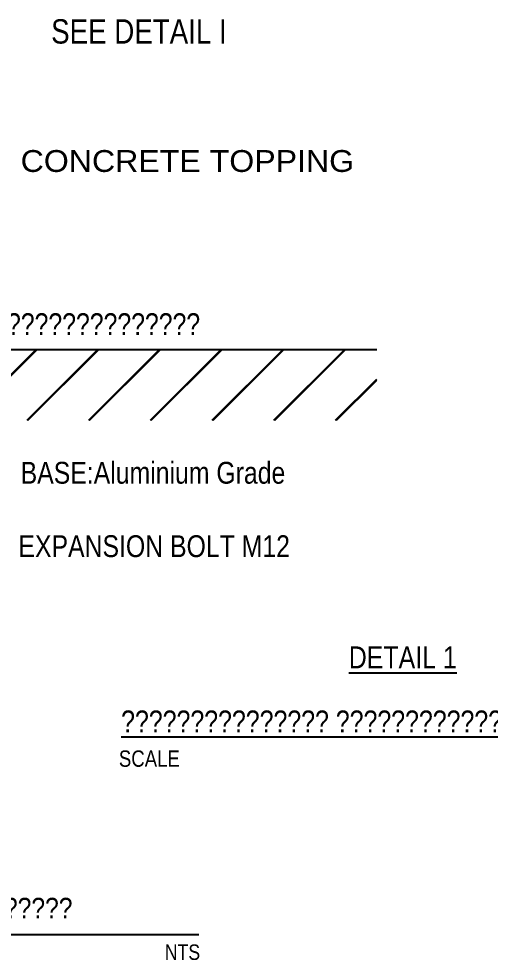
# Model space of a CAD drawing. Header units: millimetres. Extents: x 2479 to 2785, y 1080 to 1310.
# Drawn here: x 2636.4 to 2679.6, y 1080.3 to 1166.5 of the extents above; entities that cross this region are included whole.
import ezdxf
from ezdxf.enums import TextEntityAlignment as Align

# ---------------------------------------------------------------- set-up
doc = ezdxf.new("R2010")
doc.units = ezdxf.units.MM
doc.layers.add('Sym-Title-md', color=7, linetype='Continuous')
doc.layers.add('TITLE', color=7, linetype='Continuous')
doc.styles.add('Cordia TCR', font='Cordia.shx', dxfattribs={"width": 0.85})
doc.styles.add('Cordia TRC', font='Cordia.shx', dxfattribs={"width": 0.85})

# ---------------------------------------------------------------- blocks, each defined once
blk = doc.blocks.new('*U3')
blk.add_line((0, 0), (4.654, 0))
at = {"color": 2, "style": 'Cordia TRC', "width": 0.85}
blk.add_text('SCALE', height=0.08, dxfattribs=at).set_placement((-0.0002, -0.1301))
at = {"color": 3, "style": 'Cordia TRC', "width": 0.85}
blk.add_attdef('XX', (0.0133, 0.0639), '', height=0.2, dxfattribs=at)
at = {"color": 7, "style": 'Cordia TRC', "width": 0.85}
blk.add_attdef('SCALE', text='', height=0.18, dxfattribs=at).set_placement((4.654, -0.3262), align=Align.RIGHT)
blk = doc.blocks.new('G$C4CEE3454')
h = blk.add_hatch()
h.set_pattern_fill('JIS_LC_20', color=8, scale=0.002)
h.set_pattern_definition([(45, (-21.230817, 3.463303), (-0.02828427, 0.02828427), []), (45, (-21.230017, 3.463303), (-0.02828427, 0.02828427), [])])
h.paths.add_polyline_path([(0.02551, 0), (0.97613, 0), (0.97613, -0.06463), (0.02551, -0.06463)])
at = {"color": 3}
blk.add_line((0.97613, 0), (-0.025, 0), dxfattribs=at)
at = {"color": 2, "char_height": 0.02, "style": 'Cordia TCR'}
for s, insert, width, attachment_point in [('\\A1;\\pxt3;{\\W1.1;CONCRETE TOPPING}', (0.64971, 0.18294), 0.3772447, 1), ('\\A1;ระดับพื้นหลังคาถังน้ำใส ', (0.5993, 0.03348), 0.3218118, 1), ('\\A1;\\pxt3;BASE:Aluminium Grade', (0.64971, -0.12296), 0.3772447, 7)]:
    blk.add_mtext(s, dxfattribs=dict(at, insert=insert, width=width, attachment_point=attachment_point))
at = {"color": 2, "insert": (0.64767, -0.16992), "char_height": 0.02, "attachment_point": 1, "style": 'Cordia TCR'}
blk.add_mtext_dynamic_manual_height_columns('EXPANSION BOLT M12', width=0.3218118, gutter_width=17.5, heights=[0], dxfattribs=at)

msp = doc.modelspace()

# ---------------------------------------------------------------- block references
at = {"xscale": 100.0000104512787, "yscale": 100.0000104512787, "zscale": 100.0000104512787}
msp.add_blockref('G$C4CEE3454', (2571.567, 1136.229), dxfattribs=at)
at = {"layer": 'Sym-Title-md'}
ref = msp.add_blockref('*U3', (2570.313, 1082.675), dxfattribs=dict(at, xscale=17.73816357905187, yscale=17.73816357905187, zscale=17.73816357905187))
ref.add_attrib('XX', 'แบบขยายการติดตั้งแผงเซลล์แสงอาทิตย์หลังคาถังน้ำใส แบบยึดพุก', dxfattribs={"layer": '0', "color": 4, "height": 1.87648, "style": 'Cordia TCR', "width": 0.9}).set_placement((2611.461, 1085.086), align=Align.MIDDLE_CENTER)
ref.add_attrib('SCALE', 'NTS', dxfattribs={"layer": '0', "color": 7, "height": 1.4231, "style": 'Cordia TRC', "width": 0.85}).set_placement((2651.372, 1081.042), align=Align.MIDDLE_CENTER)

# ---------------------------------------------------------------- texts
at = {"layer": 'TITLE', "color": 7, "style": 'Cordia TCR', "width": 0.85}
for s, p in [('%%UDETAIL 1', (2666.616, 1107.049)), ('%%Uแบบฐานรากคอนกรีต หลังคาถังน้ำใสแบบยึดพุก', (2645.749, 1101.176))]:
    msp.add_text(s, height=2.00845, dxfattribs=at).set_placement(p)
msp.add_text('SCALE', height=1.5, dxfattribs=at).set_placement((2645.541, 1098.776, 48.138), align=Align.MIDDLE_LEFT)
at = {"layer": 'TITLE', "color": 2, "insert": (2647.38, 1164.248, 66.837), "char_height": 2.23479, "width": 220.39234, "attachment_point": 8, "style": 'Cordia TCR'}
msp.add_mtext('SEE DETAIL I', dxfattribs=at)

doc.saveas('drawing.dxf')
